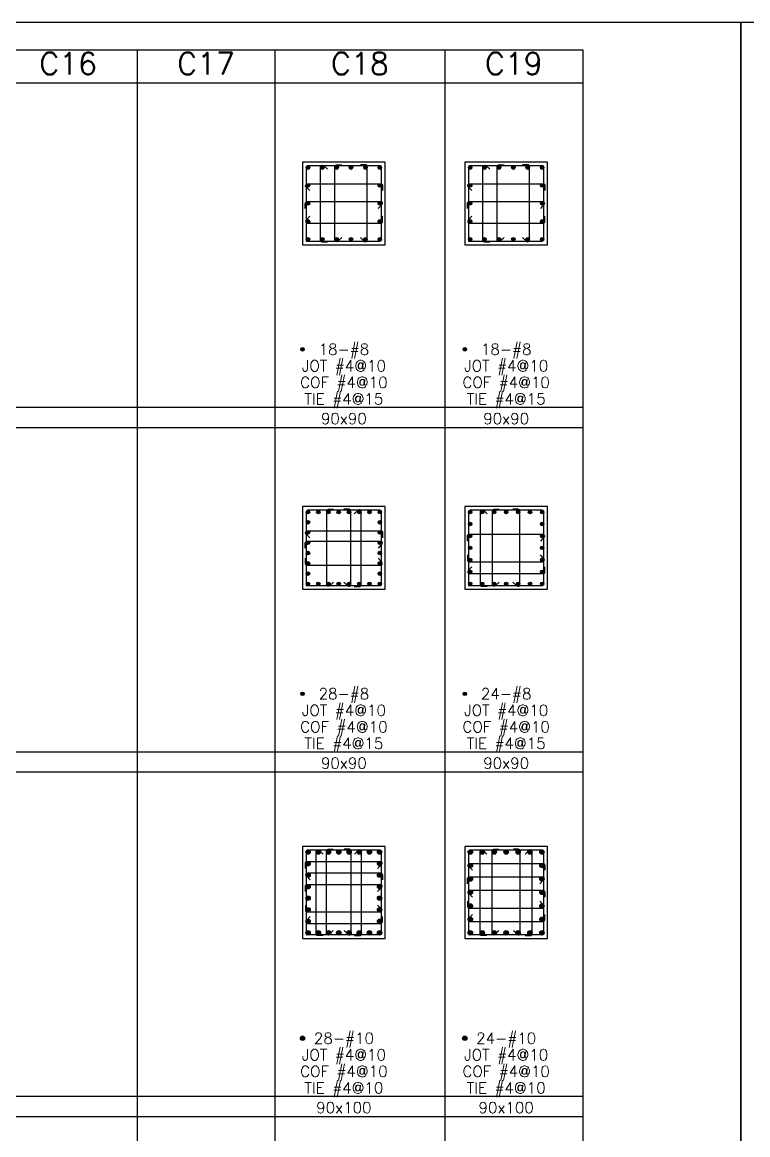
# Model space of a CAD drawing. Header units: millimetres. Extents: x 0 to 31920, y -6088 to 2522.
# Drawn here: x 2410 to 3200, y 833 to 2044 of the extents above; entities that cross this region are included whole.
import ezdxf
from ezdxf.enums import TextEntityAlignment as Align

# ---------------------------------------------------------------- set-up
doc = ezdxf.new("R2010")
doc.units = ezdxf.units.MM
doc.header["$MEASUREMENT"] = 0
for name, color, linetype in [('DwFm', 7, 'Continuous'), ('S-RC', 130, 'Continuous'), ('S-REINF', 6, 'Continuous'), ('S-REINFD', 201, 'Continuous'), ('S-STUD', 1, 'Continuous'), ('S-TEXT', 2, 'Continuous')]:
    doc.layers.add(name, color=color, linetype=linetype)
doc.styles.add('CS4', font='romans.shx', dxfattribs={"width": 0.8, "bigfont": 'lsp.shx'})

# ---------------------------------------------------------------- blocks, each defined once
blk = doc.blocks.new('繪圖範圍')
blk.add_lwpolyline([(0, 51.1), (79.8, 51.1), (79.8, 0), (0, 0)], close=True)

msp = doc.modelspace()

# ---------------------------------------------------------------- hatches: boundary and pattern name
at = {"layer": 'S-REINFD'}
h = msp.add_hatch(color=256, dxfattribs=at)
edge = h.paths.add_edge_path()
edge.add_arc((2720.9, 1885.8), 1.91, 0, 360)
h = msp.add_hatch(color=256, dxfattribs=at)
edge = h.paths.add_edge_path()
edge.add_arc((2736.5, 1885.8), 1.91, 0, 360)
h = msp.add_hatch(color=256, dxfattribs=at)
edge = h.paths.add_edge_path()
edge.add_arc((2752.2, 1885.8), 1.91, 0, 360)
h = msp.add_hatch(color=256, dxfattribs=at)
edge = h.paths.add_edge_path()
edge.add_arc((2767.8, 1885.8), 1.91, 0, 360)
h = msp.add_hatch(color=256, dxfattribs=at)
edge = h.paths.add_edge_path()
edge.add_arc((2783.5, 1885.8), 1.91, 0, 360)
h = msp.add_hatch(color=256, dxfattribs=at)
edge = h.paths.add_edge_path()
edge.add_arc((2799.1, 1885.8), 1.91, 0, 360)
h = msp.add_hatch(color=256, dxfattribs=at)
edge = h.paths.add_edge_path()
edge.add_arc((2897.5, 1885.8), 1.91, 0, 360)
h = msp.add_hatch(color=256, dxfattribs=at)
edge = h.paths.add_edge_path()
edge.add_arc((2913.1, 1885.8), 1.91, 0, 360)
h = msp.add_hatch(color=256, dxfattribs=at)
edge = h.paths.add_edge_path()
edge.add_arc((2928.8, 1885.8), 1.91, 0, 360)
h = msp.add_hatch(color=256, dxfattribs=at)
edge = h.paths.add_edge_path()
edge.add_arc((2944.4, 1885.8), 1.91, 0, 360)
h = msp.add_hatch(color=256, dxfattribs=at)
edge = h.paths.add_edge_path()
edge.add_arc((2960, 1885.8), 1.91, 0, 360)
h = msp.add_hatch(color=256, dxfattribs=at)
edge = h.paths.add_edge_path()
edge.add_arc((2975.7, 1885.8), 1.91, 0, 360)
h = msp.add_hatch(color=256, dxfattribs=at)
edge = h.paths.add_edge_path()
edge.add_arc((2720.9, 1866.3), 1.91, 0, 360)
h = msp.add_hatch(color=256, dxfattribs=at)
edge = h.paths.add_edge_path()
edge.add_arc((2799.1, 1866.3), 1.91, 0, 360)
h = msp.add_hatch(color=256, dxfattribs=at)
edge = h.paths.add_edge_path()
edge.add_arc((2897.5, 1866.3), 1.91, 0, 360)
h = msp.add_hatch(color=256, dxfattribs=at)
edge = h.paths.add_edge_path()
edge.add_arc((2975.7, 1866.3), 1.91, 0, 360)
h = msp.add_hatch(color=256, dxfattribs=at)
edge = h.paths.add_edge_path()
edge.add_arc((2720.9, 1846.8), 1.91, 0, 360)
h = msp.add_hatch(color=256, dxfattribs=at)
edge = h.paths.add_edge_path()
edge.add_arc((2799.1, 1846.8), 1.91, 0, 360)
h = msp.add_hatch(color=256, dxfattribs=at)
edge = h.paths.add_edge_path()
edge.add_arc((2897.5, 1846.8), 1.91, 0, 360)
h = msp.add_hatch(color=256, dxfattribs=at)
edge = h.paths.add_edge_path()
edge.add_arc((2975.7, 1846.8), 1.91, 0, 360)
h = msp.add_hatch(color=256, dxfattribs=at)
edge = h.paths.add_edge_path()
edge.add_arc((2720.9, 1827.2), 1.91, 0, 360)
h = msp.add_hatch(color=256, dxfattribs=at)
edge = h.paths.add_edge_path()
edge.add_arc((2799.1, 1827.2), 1.91, 0, 360)
h = msp.add_hatch(color=256, dxfattribs=at)
edge = h.paths.add_edge_path()
edge.add_arc((2897.5, 1827.2), 1.91, 0, 360)
h = msp.add_hatch(color=256, dxfattribs=at)
edge = h.paths.add_edge_path()
edge.add_arc((2975.7, 1827.2), 1.91, 0, 360)
h = msp.add_hatch(color=256, dxfattribs=at)
edge = h.paths.add_edge_path()
edge.add_arc((2720.9, 1807.7), 1.91, 0, 360)
h = msp.add_hatch(color=256, dxfattribs=at)
edge = h.paths.add_edge_path()
edge.add_arc((2736.5, 1807.7), 1.91, 0, 360)
h = msp.add_hatch(color=256, dxfattribs=at)
edge = h.paths.add_edge_path()
edge.add_arc((2752.2, 1807.7), 1.91, 0, 360)
h = msp.add_hatch(color=256, dxfattribs=at)
edge = h.paths.add_edge_path()
edge.add_arc((2767.8, 1807.7), 1.91, 0, 360)
h = msp.add_hatch(color=256, dxfattribs=at)
edge = h.paths.add_edge_path()
edge.add_arc((2783.5, 1807.7), 1.91, 0, 360)
h = msp.add_hatch(color=256, dxfattribs=at)
edge = h.paths.add_edge_path()
edge.add_arc((2799.1, 1807.7), 1.91, 0, 360)
h = msp.add_hatch(color=256, dxfattribs=at)
edge = h.paths.add_edge_path()
edge.add_arc((2897.5, 1807.7), 1.91, 0, 360)
h = msp.add_hatch(color=256, dxfattribs=at)
edge = h.paths.add_edge_path()
edge.add_arc((2913.1, 1807.7), 1.91, 0, 360)
h = msp.add_hatch(color=256, dxfattribs=at)
edge = h.paths.add_edge_path()
edge.add_arc((2928.8, 1807.7), 1.91, 0, 360)
h = msp.add_hatch(color=256, dxfattribs=at)
edge = h.paths.add_edge_path()
edge.add_arc((2944.4, 1807.7), 1.91, 0, 360)
h = msp.add_hatch(color=256, dxfattribs=at)
edge = h.paths.add_edge_path()
edge.add_arc((2960, 1807.7), 1.91, 0, 360)
h = msp.add_hatch(color=256, dxfattribs=at)
edge = h.paths.add_edge_path()
edge.add_arc((2975.7, 1807.7), 1.91, 0, 360)
h = msp.add_hatch(color=256, dxfattribs=at)
edge = h.paths.add_edge_path()
edge.add_arc((2715, 1688), 1.91, 0, 360)
h = msp.add_hatch(color=256, dxfattribs=at)
edge = h.paths.add_edge_path()
edge.add_arc((2891.6, 1688), 1.91, 0, 360)
h = msp.add_hatch(color=256, dxfattribs=at)
edge = h.paths.add_edge_path()
edge.add_arc((2720.9, 1510.8), 1.91, 0, 360)
h = msp.add_hatch(color=256, dxfattribs=at)
edge = h.paths.add_edge_path()
edge.add_arc((2732.1, 1510.8), 1.91, 0, 360)
h = msp.add_hatch(color=256, dxfattribs=at)
edge = h.paths.add_edge_path()
edge.add_arc((2743.2, 1510.8), 1.91, 0, 360)
h = msp.add_hatch(color=256, dxfattribs=at)
edge = h.paths.add_edge_path()
edge.add_arc((2754.4, 1510.8), 1.91, 0, 360)
h = msp.add_hatch(color=256, dxfattribs=at)
edge = h.paths.add_edge_path()
edge.add_arc((2765.6, 1510.8), 1.91, 0, 360)
h = msp.add_hatch(color=256, dxfattribs=at)
edge = h.paths.add_edge_path()
edge.add_arc((2776.8, 1510.8), 1.91, 0, 360)
h = msp.add_hatch(color=256, dxfattribs=at)
edge = h.paths.add_edge_path()
edge.add_arc((2787.9, 1510.8), 1.91, 0, 360)
h = msp.add_hatch(color=256, dxfattribs=at)
edge = h.paths.add_edge_path()
edge.add_arc((2799.1, 1510.8), 1.91, 0, 360)
h = msp.add_hatch(color=256, dxfattribs=at)
edge = h.paths.add_edge_path()
edge.add_arc((2897.5, 1510.8), 1.91, 0, 360)
h = msp.add_hatch(color=256, dxfattribs=at)
edge = h.paths.add_edge_path()
edge.add_arc((2910.5, 1510.8), 1.91, 0, 360)
h = msp.add_hatch(color=256, dxfattribs=at)
edge = h.paths.add_edge_path()
edge.add_arc((2923.6, 1510.8), 1.91, 0, 360)
h = msp.add_hatch(color=256, dxfattribs=at)
edge = h.paths.add_edge_path()
edge.add_arc((2936.6, 1510.8), 1.91, 0, 360)
h = msp.add_hatch(color=256, dxfattribs=at)
edge = h.paths.add_edge_path()
edge.add_arc((2949.6, 1510.8), 1.91, 0, 360)
h = msp.add_hatch(color=256, dxfattribs=at)
edge = h.paths.add_edge_path()
edge.add_arc((2962.6, 1510.8), 1.91, 0, 360)
h = msp.add_hatch(color=256, dxfattribs=at)
edge = h.paths.add_edge_path()
edge.add_arc((2975.7, 1510.8), 1.91, 0, 360)
h = msp.add_hatch(color=256, dxfattribs=at)
edge = h.paths.add_edge_path()
edge.add_arc((2720.9, 1499.7), 1.91, 0, 360)
h = msp.add_hatch(color=256, dxfattribs=at)
edge = h.paths.add_edge_path()
edge.add_arc((2720.9, 1488.5), 1.91, 0, 360)
h = msp.add_hatch(color=256, dxfattribs=at)
edge = h.paths.add_edge_path()
edge.add_arc((2799.1, 1499.7), 1.91, 0, 360)
h = msp.add_hatch(color=256, dxfattribs=at)
edge = h.paths.add_edge_path()
edge.add_arc((2799.1, 1488.5), 1.91, 0, 360)
h = msp.add_hatch(color=256, dxfattribs=at)
edge = h.paths.add_edge_path()
edge.add_arc((2897.5, 1497.8), 1.91, 0, 360)
h = msp.add_hatch(color=256, dxfattribs=at)
edge = h.paths.add_edge_path()
edge.add_arc((2975.7, 1497.8), 1.91, 0, 360)
h = msp.add_hatch(color=256, dxfattribs=at)
edge = h.paths.add_edge_path()
edge.add_arc((2720.9, 1477.3), 1.91, 0, 360)
h = msp.add_hatch(color=256, dxfattribs=at)
edge = h.paths.add_edge_path()
edge.add_arc((2799.1, 1477.3), 1.91, 0, 360)
h = msp.add_hatch(color=256, dxfattribs=at)
edge = h.paths.add_edge_path()
edge.add_arc((2897.5, 1484.8), 1.91, 0, 360)
h = msp.add_hatch(color=256, dxfattribs=at)
edge = h.paths.add_edge_path()
edge.add_arc((2975.7, 1484.8), 1.91, 0, 360)
h = msp.add_hatch(color=256, dxfattribs=at)
edge = h.paths.add_edge_path()
edge.add_arc((2720.9, 1466.2), 1.91, 0, 360)
h = msp.add_hatch(color=256, dxfattribs=at)
edge = h.paths.add_edge_path()
edge.add_arc((2799.1, 1466.2), 1.91, 0, 360)
h = msp.add_hatch(color=256, dxfattribs=at)
edge = h.paths.add_edge_path()
edge.add_arc((2897.5, 1471.8), 1.91, 0, 360)
h = msp.add_hatch(color=256, dxfattribs=at)
edge = h.paths.add_edge_path()
edge.add_arc((2975.7, 1471.8), 1.91, 0, 360)
h = msp.add_hatch(color=256, dxfattribs=at)
edge = h.paths.add_edge_path()
edge.add_arc((2720.9, 1455), 1.91, 0, 360)
h = msp.add_hatch(color=256, dxfattribs=at)
edge = h.paths.add_edge_path()
edge.add_arc((2799.1, 1455), 1.91, 0, 360)
h = msp.add_hatch(color=256, dxfattribs=at)
edge = h.paths.add_edge_path()
edge.add_arc((2897.5, 1458.7), 1.91, 0, 360)
h = msp.add_hatch(color=256, dxfattribs=at)
edge = h.paths.add_edge_path()
edge.add_arc((2975.7, 1458.7), 1.91, 0, 360)
h = msp.add_hatch(color=256, dxfattribs=at)
edge = h.paths.add_edge_path()
edge.add_arc((2720.9, 1443.8), 1.91, 0, 360)
h = msp.add_hatch(color=256, dxfattribs=at)
edge = h.paths.add_edge_path()
edge.add_arc((2799.1, 1443.8), 1.91, 0, 360)
h = msp.add_hatch(color=256, dxfattribs=at)
edge = h.paths.add_edge_path()
edge.add_arc((2897.5, 1445.7), 1.91, 0, 360)
h = msp.add_hatch(color=256, dxfattribs=at)
edge = h.paths.add_edge_path()
edge.add_arc((2975.7, 1445.7), 1.91, 0, 360)
h = msp.add_hatch(color=256, dxfattribs=at)
edge = h.paths.add_edge_path()
edge.add_arc((2720.9, 1432.7), 1.91, 0, 360)
h = msp.add_hatch(color=256, dxfattribs=at)
edge = h.paths.add_edge_path()
edge.add_arc((2732.1, 1432.7), 1.91, 0, 360)
h = msp.add_hatch(color=256, dxfattribs=at)
edge = h.paths.add_edge_path()
edge.add_arc((2743.2, 1432.7), 1.91, 0, 360)
h = msp.add_hatch(color=256, dxfattribs=at)
edge = h.paths.add_edge_path()
edge.add_arc((2754.4, 1432.7), 1.91, 0, 360)
h = msp.add_hatch(color=256, dxfattribs=at)
edge = h.paths.add_edge_path()
edge.add_arc((2765.6, 1432.7), 1.91, 0, 360)
h = msp.add_hatch(color=256, dxfattribs=at)
edge = h.paths.add_edge_path()
edge.add_arc((2776.8, 1432.7), 1.91, 0, 360)
h = msp.add_hatch(color=256, dxfattribs=at)
edge = h.paths.add_edge_path()
edge.add_arc((2787.9, 1432.7), 1.91, 0, 360)
h = msp.add_hatch(color=256, dxfattribs=at)
edge = h.paths.add_edge_path()
edge.add_arc((2799.1, 1432.7), 1.91, 0, 360)
h = msp.add_hatch(color=256, dxfattribs=at)
edge = h.paths.add_edge_path()
edge.add_arc((2897.5, 1432.7), 1.91, 0, 360)
h = msp.add_hatch(color=256, dxfattribs=at)
edge = h.paths.add_edge_path()
edge.add_arc((2910.5, 1432.7), 1.91, 0, 360)
h = msp.add_hatch(color=256, dxfattribs=at)
edge = h.paths.add_edge_path()
edge.add_arc((2923.6, 1432.7), 1.91, 0, 360)
h = msp.add_hatch(color=256, dxfattribs=at)
edge = h.paths.add_edge_path()
edge.add_arc((2936.6, 1432.7), 1.91, 0, 360)
h = msp.add_hatch(color=256, dxfattribs=at)
edge = h.paths.add_edge_path()
edge.add_arc((2949.6, 1432.7), 1.91, 0, 360)
h = msp.add_hatch(color=256, dxfattribs=at)
edge = h.paths.add_edge_path()
edge.add_arc((2962.6, 1432.7), 1.91, 0, 360)
h = msp.add_hatch(color=256, dxfattribs=at)
edge = h.paths.add_edge_path()
edge.add_arc((2975.7, 1432.7), 1.91, 0, 360)
h = msp.add_hatch(color=256, dxfattribs=at)
edge = h.paths.add_edge_path()
edge.add_arc((2715, 1313), 1.91, 0, 360)
h = msp.add_hatch(color=256, dxfattribs=at)
edge = h.paths.add_edge_path()
edge.add_arc((2891.6, 1313), 1.91, 0, 360)
h = msp.add_hatch(color=256, dxfattribs=at)
edge = h.paths.add_edge_path()
edge.add_arc((2721.1, 1140.7), 2.38, 0, 360)
h = msp.add_hatch(color=256, dxfattribs=at)
edge = h.paths.add_edge_path()
edge.add_arc((2732.2, 1140.7), 2.38, 0, 360)
h = msp.add_hatch(color=256, dxfattribs=at)
edge = h.paths.add_edge_path()
edge.add_arc((2743.3, 1140.7), 2.38, 0, 360)
h = msp.add_hatch(color=256, dxfattribs=at)
edge = h.paths.add_edge_path()
edge.add_arc((2754.4, 1140.7), 2.38, 0, 360)
h = msp.add_hatch(color=256, dxfattribs=at)
edge = h.paths.add_edge_path()
edge.add_arc((2765.6, 1140.7), 2.38, 0, 360)
h = msp.add_hatch(color=256, dxfattribs=at)
edge = h.paths.add_edge_path()
edge.add_arc((2776.7, 1140.7), 2.38, 0, 360)
h = msp.add_hatch(color=256, dxfattribs=at)
edge = h.paths.add_edge_path()
edge.add_arc((2787.8, 1140.7), 2.38, 0, 360)
h = msp.add_hatch(color=256, dxfattribs=at)
edge = h.paths.add_edge_path()
edge.add_arc((2798.9, 1140.7), 2.38, 0, 360)
h = msp.add_hatch(color=256, dxfattribs=at)
edge = h.paths.add_edge_path()
edge.add_arc((2897.6, 1140.7), 2.38, 0, 360)
h = msp.add_hatch(color=256, dxfattribs=at)
edge = h.paths.add_edge_path()
edge.add_arc((2910.6, 1140.7), 2.38, 0, 360)
h = msp.add_hatch(color=256, dxfattribs=at)
edge = h.paths.add_edge_path()
edge.add_arc((2923.6, 1140.7), 2.38, 0, 360)
h = msp.add_hatch(color=256, dxfattribs=at)
edge = h.paths.add_edge_path()
edge.add_arc((2936.6, 1140.7), 2.38, 0, 360)
h = msp.add_hatch(color=256, dxfattribs=at)
edge = h.paths.add_edge_path()
edge.add_arc((2949.6, 1140.7), 2.38, 0, 360)
h = msp.add_hatch(color=256, dxfattribs=at)
edge = h.paths.add_edge_path()
edge.add_arc((2962.5, 1140.7), 2.38, 0, 360)
h = msp.add_hatch(color=256, dxfattribs=at)
edge = h.paths.add_edge_path()
edge.add_arc((2975.5, 1140.7), 2.38, 0, 360)
h = msp.add_hatch(color=256, dxfattribs=at)
edge = h.paths.add_edge_path()
edge.add_arc((2721.1, 1128.1), 2.38, 0, 360)
h = msp.add_hatch(color=256, dxfattribs=at)
edge = h.paths.add_edge_path()
edge.add_arc((2798.9, 1128.1), 2.38, 0, 360)
h = msp.add_hatch(color=256, dxfattribs=at)
edge = h.paths.add_edge_path()
edge.add_arc((2897.6, 1126), 2.38, 0, 360)
h = msp.add_hatch(color=256, dxfattribs=at)
edge = h.paths.add_edge_path()
edge.add_arc((2975.5, 1126), 2.38, 0, 360)
h = msp.add_hatch(color=256, dxfattribs=at)
edge = h.paths.add_edge_path()
edge.add_arc((2721.1, 1115.6), 2.38, 0, 360)
h = msp.add_hatch(color=256, dxfattribs=at)
edge = h.paths.add_edge_path()
edge.add_arc((2798.9, 1115.6), 2.38, 0, 360)
h = msp.add_hatch(color=256, dxfattribs=at)
edge = h.paths.add_edge_path()
edge.add_arc((2721.1, 1103), 2.38, 0, 360)
h = msp.add_hatch(color=256, dxfattribs=at)
edge = h.paths.add_edge_path()
edge.add_arc((2798.9, 1103), 2.38, 0, 360)
h = msp.add_hatch(color=256, dxfattribs=at)
edge = h.paths.add_edge_path()
edge.add_arc((2897.6, 1111.4), 2.38, 0, 360)
h = msp.add_hatch(color=256, dxfattribs=at)
edge = h.paths.add_edge_path()
edge.add_arc((2975.5, 1111.4), 2.38, 0, 360)
h = msp.add_hatch(color=256, dxfattribs=at)
edge = h.paths.add_edge_path()
edge.add_arc((2721.1, 1090.5), 2.38, 0, 360)
h = msp.add_hatch(color=256, dxfattribs=at)
edge = h.paths.add_edge_path()
edge.add_arc((2798.9, 1090.5), 2.38, 0, 360)
h = msp.add_hatch(color=256, dxfattribs=at)
edge = h.paths.add_edge_path()
edge.add_arc((2897.6, 1096.8), 2.38, 0, 360)
h = msp.add_hatch(color=256, dxfattribs=at)
edge = h.paths.add_edge_path()
edge.add_arc((2975.5, 1096.8), 2.38, 0, 360)
h = msp.add_hatch(color=256, dxfattribs=at)
edge = h.paths.add_edge_path()
edge.add_arc((2721.1, 1077.9), 2.38, 0, 360)
h = msp.add_hatch(color=256, dxfattribs=at)
edge = h.paths.add_edge_path()
edge.add_arc((2798.9, 1077.9), 2.38, 0, 360)
h = msp.add_hatch(color=256, dxfattribs=at)
edge = h.paths.add_edge_path()
edge.add_arc((2897.6, 1082.1), 2.38, 0, 360)
h = msp.add_hatch(color=256, dxfattribs=at)
edge = h.paths.add_edge_path()
edge.add_arc((2975.5, 1082.1), 2.38, 0, 360)
h = msp.add_hatch(color=256, dxfattribs=at)
edge = h.paths.add_edge_path()
edge.add_arc((2721.1, 1065.4), 2.38, 0, 360)
h = msp.add_hatch(color=256, dxfattribs=at)
edge = h.paths.add_edge_path()
edge.add_arc((2798.9, 1065.4), 2.38, 0, 360)
h = msp.add_hatch(color=256, dxfattribs=at)
edge = h.paths.add_edge_path()
edge.add_arc((2897.6, 1067.5), 2.38, 0, 360)
h = msp.add_hatch(color=256, dxfattribs=at)
edge = h.paths.add_edge_path()
edge.add_arc((2975.5, 1067.5), 2.38, 0, 360)
h = msp.add_hatch(color=256, dxfattribs=at)
edge = h.paths.add_edge_path()
edge.add_arc((2721.1, 1052.8), 2.38, 0, 360)
h = msp.add_hatch(color=256, dxfattribs=at)
edge = h.paths.add_edge_path()
edge.add_arc((2732.2, 1052.8), 2.38, 0, 360)
h = msp.add_hatch(color=256, dxfattribs=at)
edge = h.paths.add_edge_path()
edge.add_arc((2743.3, 1052.8), 2.38, 0, 360)
h = msp.add_hatch(color=256, dxfattribs=at)
edge = h.paths.add_edge_path()
edge.add_arc((2754.4, 1052.8), 2.38, 0, 360)
h = msp.add_hatch(color=256, dxfattribs=at)
edge = h.paths.add_edge_path()
edge.add_arc((2765.6, 1052.8), 2.38, 0, 360)
h = msp.add_hatch(color=256, dxfattribs=at)
edge = h.paths.add_edge_path()
edge.add_arc((2776.7, 1052.8), 2.38, 0, 360)
h = msp.add_hatch(color=256, dxfattribs=at)
edge = h.paths.add_edge_path()
edge.add_arc((2787.8, 1052.8), 2.38, 0, 360)
h = msp.add_hatch(color=256, dxfattribs=at)
edge = h.paths.add_edge_path()
edge.add_arc((2798.9, 1052.8), 2.38, 0, 360)
h = msp.add_hatch(color=256, dxfattribs=at)
edge = h.paths.add_edge_path()
edge.add_arc((2897.6, 1052.8), 2.38, 0, 360)
h = msp.add_hatch(color=256, dxfattribs=at)
edge = h.paths.add_edge_path()
edge.add_arc((2910.6, 1052.8), 2.38, 0, 360)
h = msp.add_hatch(color=256, dxfattribs=at)
edge = h.paths.add_edge_path()
edge.add_arc((2923.6, 1052.8), 2.38, 0, 360)
h = msp.add_hatch(color=256, dxfattribs=at)
edge = h.paths.add_edge_path()
edge.add_arc((2936.6, 1052.8), 2.38, 0, 360)
h = msp.add_hatch(color=256, dxfattribs=at)
edge = h.paths.add_edge_path()
edge.add_arc((2949.6, 1052.8), 2.38, 0, 360)
h = msp.add_hatch(color=256, dxfattribs=at)
edge = h.paths.add_edge_path()
edge.add_arc((2962.5, 1052.8), 2.38, 0, 360)
h = msp.add_hatch(color=256, dxfattribs=at)
edge = h.paths.add_edge_path()
edge.add_arc((2975.5, 1052.8), 2.38, 0, 360)
h = msp.add_hatch(color=256, dxfattribs=at)
edge = h.paths.add_edge_path()
edge.add_arc((2715, 938), 2.38, 0, 360)
h = msp.add_hatch(color=256, dxfattribs=at)
edge = h.paths.add_edge_path()
edge.add_arc((2891.6, 938), 2.38, 0, 360)

# ---------------------------------------------------------------- linework, layer by layer
at = {"layer": 'S-RC'}
for points in [[(2715, 1801.8), (2805, 1801.8), (2805, 1891.8), (2715, 1891.8), (2715, 1801.8)], [(2891.6, 1801.8), (2981.6, 1801.8), (2981.6, 1891.8), (2891.6, 1891.8), (2891.6, 1801.8)], [(2715, 1426.8), (2805, 1426.8), (2805, 1516.8), (2715, 1516.8), (2715, 1426.8)], [(2891.6, 1426.8), (2981.6, 1426.8), (2981.6, 1516.8), (2891.6, 1516.8), (2891.6, 1426.8)], [(2715, 1046.8), (2805, 1046.8), (2805, 1146.8), (2715, 1146.8), (2715, 1046.8)], [(2891.6, 1046.8), (2981.6, 1046.8), (2981.6, 1146.8), (2891.6, 1146.8), (2891.6, 1046.8)]]:
    msp.add_lwpolyline(points, dxfattribs=at)
at = {"layer": 'S-REINF', "color": 2}
for points in [[(2719, 1805.8), (2799.1, 1805.8, 0.414214), (2801, 1807.7), (2801, 1885.8, 0.414214), (2799.1, 1887.8), (2720.9, 1887.8, 0.414214), (2719, 1885.8), (2719, 1805.8)], [(2742.1, 1804.7), (2736.5, 1804.7, -0.414214), (2734.6, 1806.6), (2734.6, 1886.5, -0.653352), (2737.8, 1887.9), (2742.1, 1883.9)], [(2757.8, 1809.6), (2753.5, 1805.6, -0.653352), (2750.3, 1807), (2750.3, 1886.9, -0.414214), (2752.2, 1888.8), (2757.8, 1888.8)], [(2777.9, 1809.6), (2782.2, 1805.6, 0.653352), (2785.4, 1807), (2785.4, 1886.9, 0.414214), (2783.5, 1888.8), (2777.9, 1888.8)], [(2895.6, 1805.8), (2975.7, 1805.8, 0.414214), (2977.6, 1807.7), (2977.6, 1885.8, 0.414214), (2975.7, 1887.8), (2897.5, 1887.8, 0.414214), (2895.6, 1885.8), (2895.6, 1805.8)], [(2918.7, 1804.7), (2913.1, 1804.7, -0.414214), (2911.2, 1806.6), (2911.2, 1886.5, -0.653352), (2914.4, 1887.9), (2918.7, 1883.9)], [(2934.4, 1809.6), (2930, 1805.6, -0.653352), (2926.9, 1807), (2926.9, 1886.9, -0.414214), (2928.8, 1888.8), (2934.4, 1888.8)], [(2954.4, 1809.6), (2958.8, 1805.6, 0.653352), (2961.9, 1807), (2961.9, 1886.9, 0.414214), (2960, 1888.8), (2954.4, 1888.8)], [(2722.8, 1860.7), (2718.8, 1865, -0.653352), (2720.2, 1868.2), (2800.2, 1868.2, -0.414214), (2802.1, 1866.3), (2802.1, 1860.7)], [(2899.4, 1860.7), (2895.4, 1865, -0.653352), (2896.8, 1868.2), (2976.8, 1868.2, -0.414214), (2978.7, 1866.3), (2978.7, 1860.7)], [(2717.9, 1841.2), (2717.9, 1846.8, -0.414214), (2719.8, 1848.7), (2799.8, 1848.7, -0.653352), (2801.2, 1845.5), (2797.2, 1841.2)], [(2894.5, 1841.2), (2894.5, 1846.8, -0.414214), (2896.4, 1848.7), (2976.3, 1848.7, -0.653352), (2977.7, 1845.5), (2973.8, 1841.2)], [(2722.8, 1832.8), (2718.8, 1828.5, 0.653352), (2720.2, 1825.3), (2800.2, 1825.3, 0.414214), (2802.1, 1827.2), (2802.1, 1832.8)], [(2899.4, 1832.8), (2895.4, 1828.5, 0.653352), (2896.8, 1825.3), (2976.8, 1825.3, 0.414214), (2978.7, 1827.2), (2978.7, 1832.8)], [(2748.8, 1434.6), (2744.5, 1430.6, -0.653352), (2741.3, 1432), (2741.3, 1511.9, -0.414214), (2743.2, 1513.8), (2748.8, 1513.8)], [(2760, 1434.6), (2764.3, 1430.6, 0.653352), (2767.5, 1432), (2767.5, 1511.9, 0.414214), (2765.6, 1513.8), (2760, 1513.8)], [(2929.1, 1434.6), (2924.8, 1430.6, -0.653352), (2921.6, 1432), (2921.6, 1511.9, -0.414214), (2923.5, 1513.8), (2929.1, 1513.8)], [(2944, 1434.6), (2948.3, 1430.6, 0.653352), (2951.5, 1432), (2951.5, 1511.9, 0.414214), (2949.6, 1513.8), (2944, 1513.8)], [(2719, 1430.8), (2799.1, 1430.8, 0.414214), (2801, 1432.7), (2801, 1510.8, 0.414214), (2799.1, 1512.8), (2720.9, 1512.8, 0.414214), (2719, 1510.8), (2719, 1430.8)], [(2771.2, 1429.7), (2776.8, 1429.7, 0.414214), (2778.7, 1431.6), (2778.7, 1511.5, 0.653352), (2775.5, 1512.9), (2771.2, 1508.9)], [(2895.6, 1430.8), (2975.7, 1430.8, 0.414214), (2977.6, 1432.7), (2977.6, 1510.8, 0.414214), (2975.7, 1512.8), (2897.5, 1512.8, 0.414214), (2895.6, 1510.8), (2895.6, 1430.8)], [(2916.1, 1429.7), (2910.5, 1429.7, -0.414214), (2908.6, 1431.6), (2908.6, 1511.5, -0.653352), (2911.8, 1512.9), (2916.1, 1508.9)], [(2722.8, 1482.9), (2718.8, 1487.2, -0.653352), (2720.2, 1490.4), (2800.2, 1490.4, -0.414214), (2802.1, 1488.5), (2802.1, 1482.9)], [(2717.9, 1471.7), (2717.9, 1477.3, -0.414214), (2719.8, 1479.2), (2799.8, 1479.2, -0.653352), (2801.2, 1476.1), (2797.2, 1471.7)], [(2894.5, 1479.2), (2894.5, 1484.8, -0.414214), (2896.4, 1486.7), (2976.3, 1486.7, -0.653352), (2977.7, 1483.5), (2973.8, 1479.2)], [(2717.9, 1460.6), (2717.9, 1455, 0.414214), (2719.8, 1453.1), (2799.8, 1453.1, 0.653352), (2801.2, 1456.3), (2797.2, 1460.6)], [(2894.5, 1464.3), (2894.5, 1458.7, 0.414214), (2896.4, 1456.8), (2976.3, 1456.8, 0.653352), (2977.7, 1460), (2973.8, 1464.3)], [(2899.4, 1451.3), (2895.4, 1447, 0.653352), (2896.8, 1443.8), (2976.8, 1443.8, 0.414214), (2978.7, 1445.7), (2978.7, 1451.3)], [(2719, 1050.8), (2799.1, 1050.8, 0.414214), (2801, 1052.7), (2801, 1140.8, 0.414214), (2799.1, 1142.8), (2720.9, 1142.8, 0.414214), (2719, 1140.8), (2719, 1050.8)], [(2737.3, 1049.8), (2731.7, 1049.8, -0.414214), (2729.8, 1051.7), (2729.8, 1141.2, -0.665297), (2733, 1142.5), (2737.3, 1138.3)], [(2748.4, 1055.2), (2744.2, 1051, -0.665297), (2740.9, 1052.3), (2740.9, 1141.8, -0.414214), (2742.8, 1143.7), (2748.4, 1143.7)], [(2760.4, 1055.2), (2764.7, 1051, 0.665297), (2767.9, 1052.3), (2767.9, 1141.8, 0.414214), (2766, 1143.7), (2760.4, 1143.7)], [(2771.6, 1049.8), (2777.2, 1049.8, 0.414214), (2779.1, 1051.7), (2779.1, 1141.2, 0.665297), (2775.8, 1142.5), (2771.6, 1138.3)], [(2895.6, 1050.8), (2975.7, 1050.8, 0.414214), (2977.6, 1052.7), (2977.6, 1140.8, 0.414214), (2975.7, 1142.8), (2897.5, 1142.8, 0.414214), (2895.6, 1140.8), (2895.6, 1050.8)], [(2915.7, 1049.8), (2910.1, 1049.8, -0.414214), (2908.2, 1051.7), (2908.2, 1141.2, -0.665297), (2911.5, 1142.5), (2915.7, 1138.3)], [(2928.7, 1055.2), (2924.5, 1051, -0.665297), (2921.2, 1052.3), (2921.2, 1141.8, -0.414214), (2923.1, 1143.7), (2928.7, 1143.7)], [(2944.4, 1055.2), (2948.7, 1051, 0.665297), (2951.9, 1052.3), (2951.9, 1141.8, 0.414214), (2950, 1143.7), (2944.4, 1143.7)], [(2957.4, 1049.8), (2963, 1049.8, 0.414214), (2964.9, 1051.7), (2964.9, 1141.2, 0.665297), (2961.7, 1142.5), (2957.4, 1138.3)], [(2718.1, 1123), (2718.1, 1128.6, -0.414214), (2720, 1130.5), (2799.4, 1130.5, -0.665297), (2800.8, 1127.3), (2796.6, 1123)], [(2900, 1120.9), (2895.8, 1125.2, -0.665297), (2897.2, 1128.4), (2976.6, 1128.4, -0.414214), (2978.5, 1126.5), (2978.5, 1120.9)], [(2723.4, 1110.5), (2719.2, 1114.7, -0.665297), (2720.6, 1118), (2800, 1118, -0.414214), (2801.9, 1116.1), (2801.9, 1110.5)], [(2718.1, 1097.9), (2718.1, 1103.5, -0.414214), (2720, 1105.4), (2799.4, 1105.4, -0.665297), (2800.8, 1102.2), (2796.6, 1097.9)], [(2894.6, 1106.3), (2894.6, 1111.9, -0.414214), (2896.5, 1113.8), (2976, 1113.8, -0.665297), (2977.3, 1110.5), (2973.1, 1106.3)], [(2900, 1091.6), (2895.8, 1095.9, -0.665297), (2897.2, 1099.1), (2976.6, 1099.1, -0.414214), (2978.5, 1097.2), (2978.5, 1091.6)], [(2718.1, 1083), (2718.1, 1077.4, 0.414214), (2720, 1075.5), (2799.4, 1075.5, 0.665297), (2800.8, 1078.8), (2796.6, 1083)], [(2894.6, 1087.2), (2894.6, 1081.6, 0.414214), (2896.5, 1079.7), (2976, 1079.7, 0.665297), (2977.3, 1083), (2973.1, 1087.2)], [(2723.4, 1070.5), (2719.2, 1066.2, 0.665297), (2720.6, 1063), (2800, 1063, 0.414214), (2801.9, 1064.9), (2801.9, 1070.5)], [(2900, 1072.6), (2895.8, 1068.3, 0.665297), (2897.2, 1065.1), (2976.6, 1065.1, 0.414214), (2978.5, 1067), (2978.5, 1072.6)]]:
    msp.add_lwpolyline(points, format="xyb", dxfattribs=at)
at = {"layer": 'S-REINFD'}
for centre, radius in [((2720.9, 1885.8), 1.91), ((2736.5, 1885.8), 1.91), ((2752.2, 1885.8), 1.91), ((2767.8, 1885.8), 1.91), ((2783.5, 1885.8), 1.91), ((2799.1, 1885.8), 1.91), ((2897.5, 1885.8), 1.91), ((2913.1, 1885.8), 1.91), ((2928.8, 1885.8), 1.91), ((2944.4, 1885.8), 1.91), ((2960, 1885.8), 1.91), ((2975.7, 1885.8), 1.91), ((2720.9, 1866.3), 1.91), ((2799.1, 1866.3), 1.91), ((2897.5, 1866.3), 1.91), ((2975.7, 1866.3), 1.91), ((2720.9, 1846.8), 1.91), ((2799.1, 1846.8), 1.91), ((2897.5, 1846.8), 1.91), ((2975.7, 1846.8), 1.91), ((2720.9, 1827.2), 1.91), ((2799.1, 1827.2), 1.91), ((2897.5, 1827.2), 1.91), ((2975.7, 1827.2), 1.91), ((2720.9, 1807.7), 1.91), ((2736.5, 1807.7), 1.91), ((2752.2, 1807.7), 1.91), ((2767.8, 1807.7), 1.91), ((2783.5, 1807.7), 1.91), ((2799.1, 1807.7), 1.91), ((2897.5, 1807.7), 1.91), ((2913.1, 1807.7), 1.91), ((2928.8, 1807.7), 1.91), ((2944.4, 1807.7), 1.91), ((2960, 1807.7), 1.91), ((2975.7, 1807.7), 1.91), ((2715, 1688), 1.91), ((2891.6, 1688), 1.91), ((2720.9, 1510.8), 1.91), ((2732.1, 1510.8), 1.91), ((2743.2, 1510.8), 1.91), ((2754.4, 1510.8), 1.91), ((2765.6, 1510.8), 1.91), ((2776.8, 1510.8), 1.91), ((2787.9, 1510.8), 1.91), ((2799.1, 1510.8), 1.91), ((2897.5, 1510.8), 1.91), ((2910.5, 1510.8), 1.91), ((2923.6, 1510.8), 1.91), ((2936.6, 1510.8), 1.91), ((2949.6, 1510.8), 1.91), ((2962.6, 1510.8), 1.91), ((2975.7, 1510.8), 1.91), ((2720.9, 1499.7), 1.91), ((2720.9, 1488.5), 1.91), ((2799.1, 1499.7), 1.91), ((2799.1, 1488.5), 1.91), ((2897.5, 1497.8), 1.91), ((2975.7, 1497.8), 1.91), ((2720.9, 1477.3), 1.91), ((2799.1, 1477.3), 1.91), ((2897.5, 1484.8), 1.91), ((2975.7, 1484.8), 1.91), ((2720.9, 1466.2), 1.91), ((2799.1, 1466.2), 1.91), ((2897.5, 1471.8), 1.91), ((2975.7, 1471.8), 1.91), ((2720.9, 1455), 1.91), ((2799.1, 1455), 1.91), ((2897.5, 1458.7), 1.91), ((2975.7, 1458.7), 1.91), ((2720.9, 1443.8), 1.91), ((2799.1, 1443.8), 1.91), ((2897.5, 1445.7), 1.91), ((2975.7, 1445.7), 1.91), ((2720.9, 1432.7), 1.91), ((2732.1, 1432.7), 1.91), ((2743.2, 1432.7), 1.91), ((2754.4, 1432.7), 1.91), ((2765.6, 1432.7), 1.91), ((2776.8, 1432.7), 1.91), ((2787.9, 1432.7), 1.91), ((2799.1, 1432.7), 1.91), ((2897.5, 1432.7), 1.91), ((2910.5, 1432.7), 1.91), ((2923.6, 1432.7), 1.91), ((2936.6, 1432.7), 1.91), ((2949.6, 1432.7), 1.91), ((2962.6, 1432.7), 1.91), ((2975.7, 1432.7), 1.91), ((2715, 1313), 1.91), ((2891.6, 1313), 1.91), ((2721.1, 1140.7), 2.38), ((2732.2, 1140.7), 2.38), ((2743.3, 1140.7), 2.38), ((2754.4, 1140.7), 2.38), ((2765.6, 1140.7), 2.38), ((2776.7, 1140.7), 2.38), ((2787.8, 1140.7), 2.38), ((2798.9, 1140.7), 2.38), ((2897.6, 1140.7), 2.38), ((2910.6, 1140.7), 2.38), ((2923.6, 1140.7), 2.38), ((2936.6, 1140.7), 2.38), ((2949.6, 1140.7), 2.38), ((2962.5, 1140.7), 2.38), ((2975.5, 1140.7), 2.38), ((2721.1, 1128.1), 2.38), ((2798.9, 1128.1), 2.38), ((2897.6, 1126), 2.38), ((2975.5, 1126), 2.38), ((2721.1, 1115.6), 2.38), ((2798.9, 1115.6), 2.38), ((2721.1, 1103), 2.38), ((2798.9, 1103), 2.38), ((2897.6, 1111.4), 2.38), ((2975.5, 1111.4), 2.38), ((2721.1, 1090.5), 2.38), ((2798.9, 1090.5), 2.38), ((2897.6, 1096.8), 2.38), ((2975.5, 1096.8), 2.38), ((2721.1, 1077.9), 2.38), ((2798.9, 1077.9), 2.38), ((2897.6, 1082.1), 2.38), ((2975.5, 1082.1), 2.38), ((2721.1, 1065.4), 2.38), ((2798.9, 1065.4), 2.38), ((2897.6, 1067.5), 2.38), ((2975.5, 1067.5), 2.38), ((2721.1, 1052.8), 2.38), ((2732.2, 1052.8), 2.38), ((2743.3, 1052.8), 2.38), ((2754.4, 1052.8), 2.38), ((2765.6, 1052.8), 2.38), ((2776.7, 1052.8), 2.38), ((2787.8, 1052.8), 2.38), ((2798.9, 1052.8), 2.38), ((2897.6, 1052.8), 2.38), ((2910.6, 1052.8), 2.38), ((2923.6, 1052.8), 2.38), ((2936.6, 1052.8), 2.38), ((2949.6, 1052.8), 2.38), ((2962.5, 1052.8), 2.38), ((2975.5, 1052.8), 2.38), ((2715, 938), 2.38), ((2891.6, 938), 2.38)]:
    msp.add_circle(centre, radius, dxfattribs=at)
at = {"layer": 'S-STUD'}
for p, q in [((15, 2014), (3020, 2014)), ((2535, 2014), (2535, 53)), ((2685, 2014), (2685, 53)), ((2870, 2014), (2870, 53)), ((3020, 2014), (3020, 53)), ((15, 1978), (3020, 1978)), ((15, 1625), (3020, 1625)), ((15, 1603), (3020, 1603)), ((15, 1250), (3020, 1250)), ((15, 1228), (3020, 1228)), ((15, 875), (3020, 875)), ((15, 853), (3020, 853))]:
    msp.add_line(p, q, dxfattribs=at)

# ---------------------------------------------------------------- block references
at = {"layer": 'DwFm', "xscale": 40, "yscale": 40, "zscale": 40}
for p in [(0, 0), (3192, 0)]:
    msp.add_blockref('繪圖範圍', p, dxfattribs=at)

# ---------------------------------------------------------------- texts
at = {"layer": 'S-TEXT', "style": 'CS4'}
for s, height, p in [('C16', 24, (2460, 1987)), ('C17', 24, (2610, 1987)), ('C18', 24, (2777.5, 1987)), ('C19', 24, (2945, 1987)), ('18-#8', 12, (2760, 1682)), ('18-#8', 12, (2936.6, 1682)), ('JOT #4@10', 12, (2760, 1664)), ('JOT #4@10', 12, (2936.6, 1664)), ('COF #4@10', 12, (2760, 1646)), ('COF #4@10', 12, (2936.6, 1646)), ('TIE #4@15', 12, (2760, 1628)), ('TIE #4@15', 12, (2936.6, 1628)), ('90x90', 12, (2760, 1606.5)), ('90x90', 12, (2936.6, 1606.5)), ('28-#8', 12, (2760, 1307)), ('24-#8', 12, (2936.6, 1307)), ('JOT #4@10', 12, (2760, 1289)), ('JOT #4@10', 12, (2936.6, 1289)), ('COF #4@10', 12, (2760, 1271)), ('COF #4@10', 12, (2936.6, 1271)), ('TIE #4@15', 12, (2760, 1253)), ('TIE #4@15', 12, (2936.6, 1253)), ('90x90', 12, (2760, 1231.5)), ('90x90', 12, (2936.6, 1231.5)), ('28-#10', 12, (2760, 932)), ('24-#10', 12, (2936.6, 932)), ('JOT #4@10', 12, (2760, 914)), ('JOT #4@10', 12, (2936.6, 914)), ('COF #4@10', 12, (2760, 896)), ('COF #4@10', 12, (2936.6, 896)), ('TIE #4@10', 12, (2760, 878)), ('TIE #4@10', 12, (2936.6, 878)), ('90x100', 12, (2760, 856.5)), ('90x100', 12, (2936.6, 856.5))]:
    msp.add_text(s, height=height, dxfattribs=at).set_placement(p, align=Align.CENTER)

doc.saveas('drawing.dxf')
